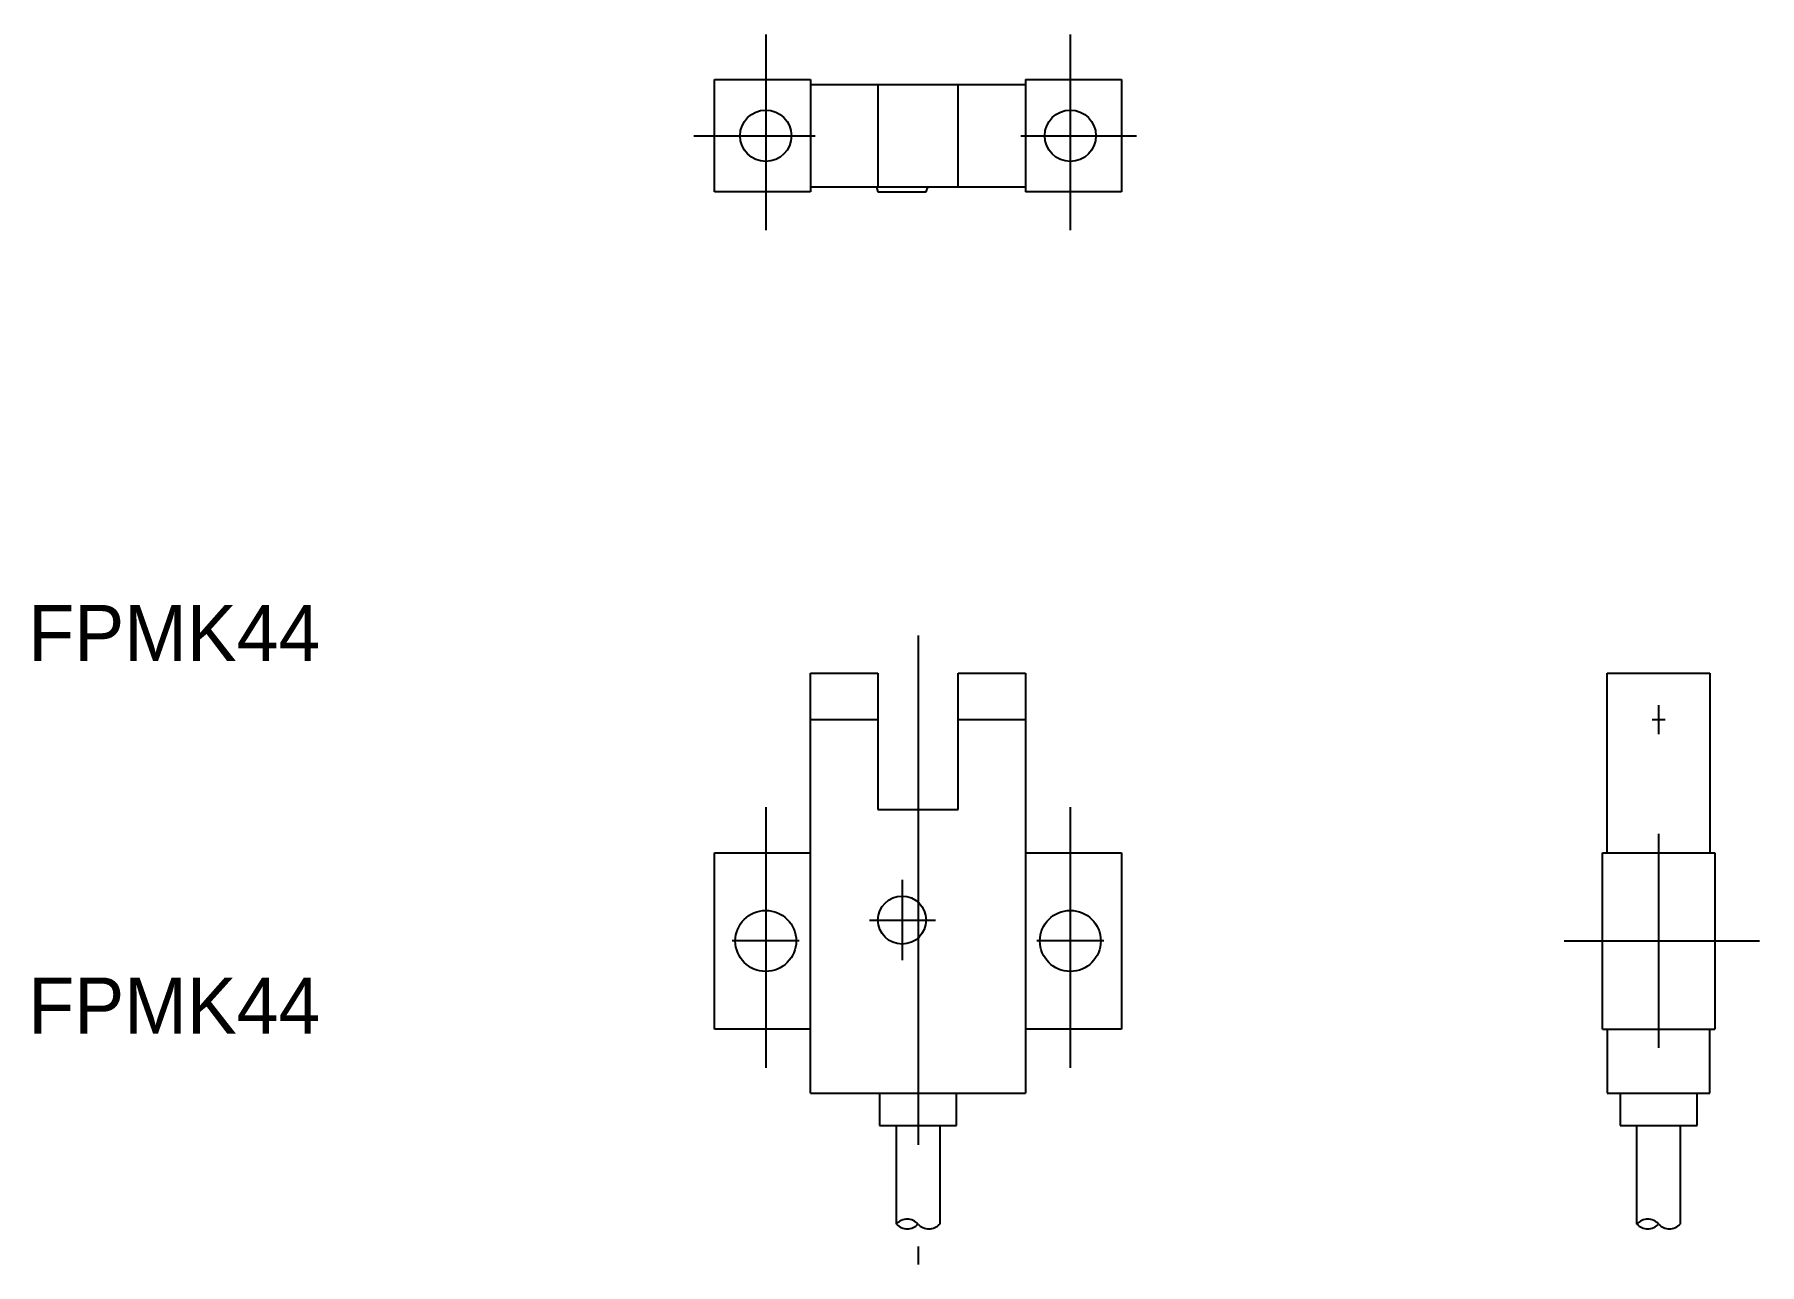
# Model space of a CAD drawing. Extents: x -54 to 54, y 30 to 107.
import ezdxf

# ---------------------------------------------------------------- set-up
doc = ezdxf.new("R2010")
doc.units = 0
doc.linetypes.add('CENTER', pattern=[50.8, 31.75, -6.35, 6.35, -6.35])
doc.layers.get('0').update_dxf_attribs({"linetype": 'CONTINUOUS'})
doc.layers.add('CENTER', color=1, linetype='CENTER')

msp = doc.modelspace()

# ---------------------------------------------------------------- linework, layer by layer
at = {"linetype": 'CONTINUOUS'}
for p, q in [((-11.472041, 103.801353), (-5.472041, 103.801353)), ((-11.472041, 96.801353), (-11.472041, 103.801353)), ((-5.472041, 103.801353), (-5.472041, 96.801353)), ((-5.472041, 103.501353), (7.927959, 103.501353)), ((-1.272041, 103.501353), (-1.272041, 97.101353)), ((3.727959, 97.101353), (3.727959, 103.501353)), ((7.927959, 103.801353), (13.927959, 103.801353)), ((7.927959, 103.801353), (7.927959, 96.801353)), ((13.927959, 103.801353), (13.927959, 96.801353)), ((7.927959, 97.101353), (-5.472041, 97.101353)), ((-1.372041, 97.101353), (-1.272041, 96.801353)), ((1.727959, 96.801353), (1.827959, 97.101353)), ((-5.472041, 96.801353), (-11.472041, 96.801353)), ((-1.272041, 96.801353), (1.727959, 96.801353)), ((13.927959, 96.801353), (7.927959, 96.801353)), ((-5.472041, 66.801353), (-1.272041, 66.801353)), ((-5.472041, 40.601353), (-5.472041, 66.801353)), ((-1.272041, 66.801353), (-1.272041, 58.301353)), ((3.727959, 58.301353), (3.727959, 66.801353)), ((3.727959, 66.801353), (7.927959, 66.801353)), ((7.927959, 66.801353), (7.927959, 40.601353)), ((44.227959, 66.801353), (50.627959, 66.801353)), ((44.227959, 55.601353), (44.227959, 66.801353)), ((50.627959, 66.801353), (50.627959, 55.601353)), ((-5.472041, 63.901353), (-1.272041, 63.901353)), ((3.727959, 63.901353), (7.927959, 63.901353)), ((-1.272041, 58.301353), (3.727959, 58.301353)), ((-11.472041, 55.601353), (-5.472041, 55.601353)), ((-11.472041, 44.601353), (-11.472041, 55.601353)), ((7.927959, 55.601353), (13.927959, 55.601353)), ((13.927959, 55.601353), (13.927959, 44.601353)), ((43.927959, 55.601353), (50.927959, 55.601353)), ((43.927959, 44.601353), (43.927959, 55.601353)), ((50.927959, 55.601353), (50.927959, 44.601353)), ((-5.472041, 44.601353), (-11.472041, 44.601353)), ((13.927959, 44.601353), (7.927959, 44.601353)), ((43.927959, 44.601353), (50.927959, 44.601353)), ((44.227959, 44.601353), (44.227959, 40.601353)), ((50.627959, 40.601353), (50.627959, 44.601353)), ((-5.472041, 40.601353), (7.927959, 40.601353)), ((-1.172041, 40.601353), (-1.172041, 38.601353)), ((3.627959, 38.601353), (3.627959, 40.601353)), ((44.227959, 40.601353), (50.627959, 40.601353)), ((45.027959, 40.601353), (45.027959, 38.601353)), ((49.827959, 38.601353), (49.827959, 40.601353)), ((-1.172041, 38.601353), (3.627959, 38.601353)), ((-0.122041, 32.448415), (-0.122041, 38.601353)), ((2.577959, 38.601353), (2.577959, 32.448415)), ((45.027959, 38.601353), (49.827959, 38.601353)), ((46.077959, 32.448415), (46.077959, 38.601353)), ((48.777959, 38.601353), (48.777959, 32.448415))]:
    msp.add_line(p, q, dxfattribs=at)
at = {"linetype": 'CENTER'}
for p, q in [((-8.272041, 52.191353), (-8.272041, 48.011353)), ((10.727959, 52.191353), (10.727959, 48.011353))]:
    msp.add_line(p, q, dxfattribs=at)
at = {"linetype": 'CONTINUOUS'}
for centre, radius in [((-8.272041, 100.301353), 1.6), ((10.727959, 100.301353), 1.6), ((0.227959, 51.401353), 1.5), ((-8.272041, 50.101353), 1.9), ((10.727959, 50.101353), 1.9)]:
    msp.add_circle(centre, radius, dxfattribs=at)
for centre, start, end in [((0.552959, 31.83904), 42.075022, 137.924978), ((0.552959, 33.05779), 222.075022, 317.924978), ((1.902959, 33.05779), 222.075022, 317.924978), ((46.752959, 31.83904), 42.075022, 137.924978), ((46.752959, 33.05779), 222.075022, 317.924978), ((48.102959, 33.05779), 222.075022, 317.924978)]:
    msp.add_arc(centre, 0.909375, start, end, dxfattribs=at)
at = {"layer": 'CENTER', "linetype": 'CENTER'}
for p, q in [((-8.272041, 106.615274), (-8.272041, 94.424562)), ((10.727959, 106.615274), (10.727959, 94.424562)), ((-8.272041, 102.801353), (-8.272041, 97.801353)), ((10.727959, 102.801353), (10.727959, 97.801353)), ((-12.764282, 100.301353), (-5.188611, 100.301353)), ((7.631755, 100.301353), (14.864635, 100.301353)), ((1.227959, 69.147887), (1.227959, 29.927662)), ((47.427959, 64.801353), (47.427959, 63.001353)), ((47.027959, 63.901353), (47.827959, 63.901353)), ((-8.272041, 58.432936), (-8.272041, 42.178654)), ((10.727959, 58.432936), (10.727959, 42.178654)), ((47.427959, 56.775305), (47.427959, 43.430359)), ((0.227959, 53.901353), (0.227959, 48.901353)), ((-1.798502, 51.401353), (2.315387, 51.401353)), ((-6.182041, 50.101353), (-10.362041, 50.101353)), ((12.817959, 50.101353), (8.637959, 50.101353)), ((41.532049, 50.101353), (53.722761, 50.101353))]:
    msp.add_line(p, q, dxfattribs=at)

# ---------------------------------------------------------------- texts
for p in [(-54.278076, 67.546594), (-54.278076, 44.320549)]:
    msp.add_text('FPMK44', height=3.5).set_placement(p)

doc.saveas('drawing.dxf')
